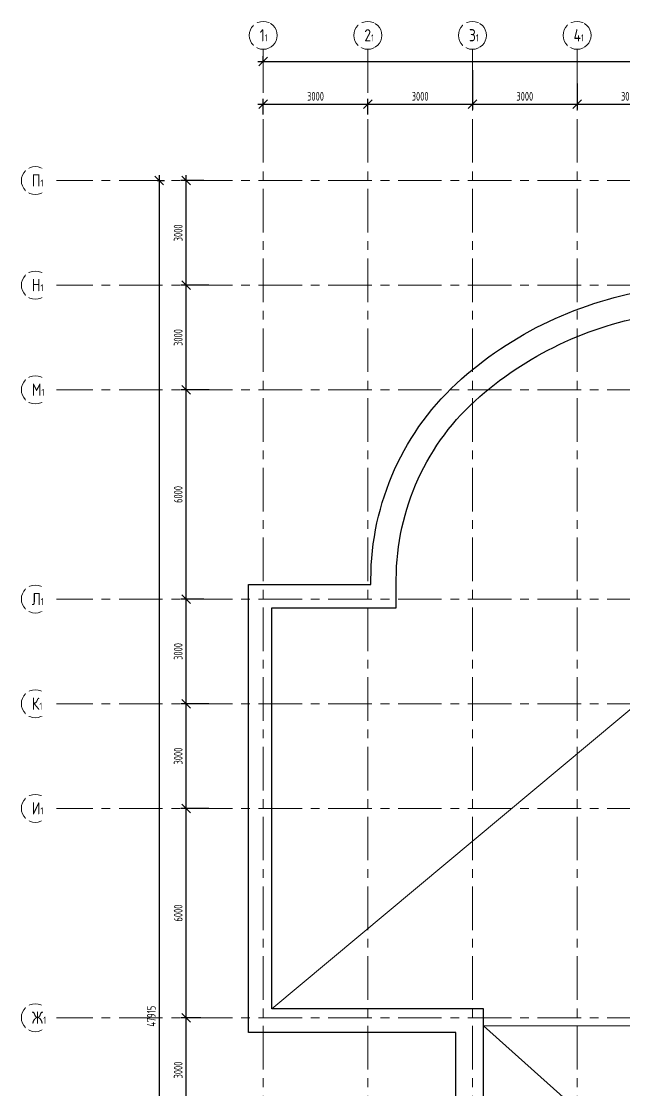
# Model space of a CAD drawing. Header units: millimetres. Extents: x -13407 to 8937287, y -2611 to 109271.
# Drawn here: x -13364 to 3932, y 49305 to 79957 of the extents above; entities that cross this region are included whole.
import ezdxf
from ezdxf import colors
from ezdxf.entities.mleader import LeaderData, LeaderLine
from ezdxf.math import Vec2, Vec3

# ---------------------------------------------------------------- set-up
doc = ezdxf.new("R2010")
doc.units = ezdxf.units.MM
doc.linetypes.add('CENTER', pattern=[2, 1.25, -0.25, 0.25, -0.25])
for name, color, linetype, lineweight in [('АР_Навесной фасад', 5, 'Continuous', 5), ('АР_Оси', 193, 'Continuous', 9), ('АР_Оси размеры', 164, 'Continuous', 9), ('АР_Отметки', 250, 'Continuous', 15), ('АР_тонкая линия', 250, 'Continuous', 0)]:
    doc.layers.add(name, color=color, linetype=linetype, lineweight=lineweight)
doc.styles.add('ISOCPEUR', font='isocpeur.ttf', dxfattribs={"width": 0.7})
doc.styles.add('ГОСТ 2.304', font='isocpeur.ttf', dxfattribs={"width": 0.7})
doc.dimstyles.new('СПДС', dxfattribs={"dimscale": 100, "dimtxt": 2.5, "dimasz": 2.5, "dimexe": 1.5, "dimexo": 0, "dimgap": 1, "dimtad": 1, "dimdec": 0, "dimrnd": 1, "dimtxsty": 'ГОСТ 2.304', "dimblk": 'OBLIQUE', "dimcen": 2.5, "dimdle": 1.5, "dimadec": 0, "dimazin": 2, "dimtfac": 0.75, "dimtdec": 0, "dimtmove": 1, "dimatfit": 3, "dimfxl": 1, "dimtolj": 1, "dimarcsym": 1})

# ---------------------------------------------------------------- blocks, each defined once
blk = doc.blocks.new('_Oblique')
at = {"color": 0, "linetype": 'ByBlock', "lineweight": -2}
blk.add_line((-0.5, -0.5), (0.5, 0.5), dxfattribs=at)
blk = doc.blocks.new('*D182')
at = {"layer": 'АР_Оси размеры', "color": 0, "lineweight": -2, "ltscale": 100, "transparency": 16777216}
for p, q in [((-8643, 48245), (-8643, 51545)), ((-8219, 51395), (-8793, 51395)), ((-8080, 48395), (-8793, 48395))]:
    blk.add_line(p, q, dxfattribs=at)
at = {"layer": 'АР_Оси размеры', "color": 0, "lineweight": -2, "ltscale": 100, "transparency": 16777216, "xscale": 250, "yscale": 250, "zscale": 250}
for p, rotation in [((-8643, 51395), 90), ((-8643, 48395), 270)]:
    blk.add_blockref('_Oblique', p, dxfattribs=dict(at, rotation=rotation))
at = {"layer": 'АР_Оси размеры', "color": 0, "ltscale": 100, "transparency": 16777216, "insert": (-8868, 49895), "char_height": 250, "attachment_point": 5, "rotation": 90, "style": 'ГОСТ 2.304'}
blk.add_mtext('\\A1;3000', dxfattribs=at)
blk = doc.blocks.new('*D183')
at = {"layer": 'АР_Оси размеры', "color": 0, "lineweight": -2, "ltscale": 100, "transparency": 16777216}
for p, q in [((-7988, 57395), (-8793, 57395)), ((-8643, 51245), (-8643, 57545)), ((-8219, 51395), (-8793, 51395))]:
    blk.add_line(p, q, dxfattribs=at)
at = {"layer": 'АР_Оси размеры', "color": 0, "lineweight": -2, "ltscale": 100, "transparency": 16777216, "xscale": 250, "yscale": 250, "zscale": 250}
for p, rotation in [((-8643, 57395), 90), ((-8643, 51395), 270)]:
    blk.add_blockref('_Oblique', p, dxfattribs=dict(at, rotation=rotation))
at = {"layer": 'АР_Оси размеры', "color": 0, "ltscale": 100, "transparency": 16777216, "insert": (-8868, 54395), "char_height": 250, "attachment_point": 5, "rotation": 90, "style": 'ГОСТ 2.304'}
blk.add_mtext('\\A1;6000', dxfattribs=at)
blk = doc.blocks.new('*D184')
at = {"layer": 'АР_Оси размеры', "color": 0, "lineweight": -2, "ltscale": 100, "transparency": 16777216}
for p, q in [((-8131, 60395), (-8793, 60395)), ((-8643, 57245), (-8643, 60545)), ((-7988, 57395), (-8793, 57395))]:
    blk.add_line(p, q, dxfattribs=at)
at = {"layer": 'АР_Оси размеры', "color": 0, "lineweight": -2, "ltscale": 100, "transparency": 16777216, "xscale": 250, "yscale": 250, "zscale": 250}
for p, rotation in [((-8643, 60395), 90), ((-8643, 57395), 270)]:
    blk.add_blockref('_Oblique', p, dxfattribs=dict(at, rotation=rotation))
at = {"layer": 'АР_Оси размеры', "color": 0, "ltscale": 100, "transparency": 16777216, "insert": (-8868, 58895), "char_height": 250, "attachment_point": 5, "rotation": 90, "style": 'ГОСТ 2.304'}
blk.add_mtext('\\A1;3000', dxfattribs=at)
blk = doc.blocks.new('*D185')
at = {"layer": 'АР_Оси размеры', "color": 0, "lineweight": -2, "ltscale": 100, "transparency": 16777216}
for p, q in [((-8643, 60245), (-8643, 63545)), ((-8131, 63395), (-8793, 63395)), ((-7988, 60395), (-8793, 60395))]:
    blk.add_line(p, q, dxfattribs=at)
at = {"layer": 'АР_Оси размеры', "color": 0, "lineweight": -2, "ltscale": 100, "transparency": 16777216, "xscale": 250, "yscale": 250, "zscale": 250}
for p, rotation in [((-8643, 63395), 90), ((-8643, 60395), 270)]:
    blk.add_blockref('_Oblique', p, dxfattribs=dict(at, rotation=rotation))
at = {"layer": 'АР_Оси размеры', "color": 0, "ltscale": 100, "transparency": 16777216, "insert": (-8868, 61895), "char_height": 250, "attachment_point": 5, "rotation": 90, "style": 'ГОСТ 2.304'}
blk.add_mtext('\\A1;3000', dxfattribs=at)
blk = doc.blocks.new('*D186')
at = {"layer": 'АР_Оси размеры', "color": 0, "lineweight": -2, "ltscale": 100, "transparency": 16777216}
for p, q in [((-7983, 69395), (-8793, 69395)), ((-8643, 63245), (-8643, 69545)), ((-8131, 63395), (-8793, 63395))]:
    blk.add_line(p, q, dxfattribs=at)
at = {"layer": 'АР_Оси размеры', "color": 0, "lineweight": -2, "ltscale": 100, "transparency": 16777216, "xscale": 250, "yscale": 250, "zscale": 250}
for p, rotation in [((-8643, 69395), 90), ((-8643, 63395), 270)]:
    blk.add_blockref('_Oblique', p, dxfattribs=dict(at, rotation=rotation))
at = {"layer": 'АР_Оси размеры', "color": 0, "ltscale": 100, "transparency": 16777216, "insert": (-8868, 66395), "char_height": 250, "attachment_point": 5, "rotation": 90, "style": 'ГОСТ 2.304'}
blk.add_mtext('\\A1;6000', dxfattribs=at)
blk = doc.blocks.new('*D173')
at = {"layer": 'АР_Оси размеры', "color": 0, "lineweight": -2, "ltscale": 100, "transparency": 16777216}
for p, q in [((-8131, 72395), (-8793, 72395)), ((-8643, 69245), (-8643, 72545)), ((-7988, 69395), (-8793, 69395))]:
    blk.add_line(p, q, dxfattribs=at)
at = {"layer": 'АР_Оси размеры', "color": 0, "lineweight": -2, "ltscale": 100, "transparency": 16777216, "xscale": 250, "yscale": 250, "zscale": 250}
for p, rotation in [((-8643, 72395), 90), ((-8643, 69395), 270)]:
    blk.add_blockref('_Oblique', p, dxfattribs=dict(at, rotation=rotation))
at = {"layer": 'АР_Оси размеры', "color": 0, "ltscale": 100, "transparency": 16777216, "insert": (-8868, 70895), "char_height": 250, "attachment_point": 5, "rotation": 90, "style": 'ГОСТ 2.304'}
blk.add_mtext('\\A1;3000', dxfattribs=at)
blk = doc.blocks.new('*D174')
at = {"layer": 'АР_Оси размеры', "color": 0, "lineweight": -2, "ltscale": 100, "transparency": 16777216}
for p, q in [((-8643, 72245), (-8643, 75545)), ((-8131, 75395), (-8793, 75395)), ((-7988, 72395), (-8793, 72395))]:
    blk.add_line(p, q, dxfattribs=at)
at = {"layer": 'АР_Оси размеры', "color": 0, "lineweight": -2, "ltscale": 100, "transparency": 16777216, "xscale": 250, "yscale": 250, "zscale": 250}
for p, rotation in [((-8643, 75395), 90), ((-8643, 72395), 270)]:
    blk.add_blockref('_Oblique', p, dxfattribs=dict(at, rotation=rotation))
at = {"layer": 'АР_Оси размеры', "color": 0, "ltscale": 100, "transparency": 16777216, "insert": (-8868, 73895), "char_height": 250, "attachment_point": 5, "rotation": 90, "style": 'ГОСТ 2.304'}
blk.add_mtext('\\A1;3000', dxfattribs=at)
blk = doc.blocks.new('*D175')
at = {"layer": 'АР_Оси размеры', "color": 0, "lineweight": -2, "ltscale": 100, "transparency": 16777216}
for p, q in [((-9413, 75545), (-9413, 27330)), ((-9469, 75395), (-9263, 75395)), ((-9469, 27480), (-9263, 27480))]:
    blk.add_line(p, q, dxfattribs=at)
at = {"layer": 'АР_Оси размеры', "color": 0, "lineweight": -2, "ltscale": 100, "transparency": 16777216, "xscale": 250, "yscale": 250, "zscale": 250}
for p, rotation in [((-9413, 75395), 90), ((-9413, 27480), 270)]:
    blk.add_blockref('_Oblique', p, dxfattribs=dict(at, rotation=rotation))
at = {"layer": 'АР_Оси размеры', "color": 0, "ltscale": 100, "transparency": 16777216, "insert": (-9638, 51438), "char_height": 250, "attachment_point": 5, "rotation": 90, "style": 'ГОСТ 2.304'}
blk.add_mtext('\\A1;47915', dxfattribs=at)
blk = doc.blocks.new('*D140')
at = {"layer": 'АР_Оси размеры', "color": 0, "lineweight": -2, "ltscale": 100, "transparency": 16777216}
for p, q in [((-6580, 77585), (-3280, 77585)), ((-6430, 77291), (-6430, 77735)), ((-3430, 77291), (-3430, 77735))]:
    blk.add_line(p, q, dxfattribs=at)
at = {"layer": 'АР_Оси размеры', "color": 0, "lineweight": -2, "ltscale": 100, "transparency": 16777216, "xscale": 250, "yscale": 250, "zscale": 250, "rotation": 180}
blk.add_blockref('_Oblique', (-6430, 77585), dxfattribs=at)
at = {"layer": 'АР_Оси размеры', "color": 0, "lineweight": -2, "ltscale": 100, "transparency": 16777216, "xscale": 250, "yscale": 250, "zscale": 250}
blk.add_blockref('_Oblique', (-3430, 77585), dxfattribs=at)
at = {"layer": 'АР_Оси размеры', "color": 0, "ltscale": 100, "transparency": 16777216, "insert": (-4930, 77810), "char_height": 250, "attachment_point": 5, "style": 'ГОСТ 2.304'}
blk.add_mtext('\\A1;3000', dxfattribs=at)
blk = doc.blocks.new('*D141')
at = {"layer": 'АР_Оси размеры', "color": 0, "lineweight": -2, "ltscale": 100, "transparency": 16777216}
for p, q in [((-430, 78555), (-430, 77435)), ((-3580, 77585), (-280, 77585)), ((-3430, 77291), (-3430, 77735))]:
    blk.add_line(p, q, dxfattribs=at)
at = {"layer": 'АР_Оси размеры', "color": 0, "lineweight": -2, "ltscale": 100, "transparency": 16777216, "xscale": 250, "yscale": 250, "zscale": 250, "rotation": 180}
blk.add_blockref('_Oblique', (-3430, 77585), dxfattribs=at)
at = {"layer": 'АР_Оси размеры', "color": 0, "lineweight": -2, "ltscale": 100, "transparency": 16777216, "xscale": 250, "yscale": 250, "zscale": 250}
blk.add_blockref('_Oblique', (-430, 77585), dxfattribs=at)
at = {"layer": 'АР_Оси размеры', "color": 0, "ltscale": 100, "transparency": 16777216, "insert": (-1930, 77810), "char_height": 250, "attachment_point": 5, "style": 'ГОСТ 2.304'}
blk.add_mtext('\\A1;3000', dxfattribs=at)
blk = doc.blocks.new('*D142')
at = {"layer": 'АР_Оси размеры', "color": 0, "lineweight": -2, "ltscale": 100, "transparency": 16777216}
for p, q in [((-430, 78555), (-430, 77435)), ((2570, 78173), (2570, 77435)), ((-580, 77585), (2720, 77585))]:
    blk.add_line(p, q, dxfattribs=at)
at = {"layer": 'АР_Оси размеры', "color": 0, "lineweight": -2, "ltscale": 100, "transparency": 16777216, "xscale": 250, "yscale": 250, "zscale": 250, "rotation": 180}
blk.add_blockref('_Oblique', (-430, 77585), dxfattribs=at)
at = {"layer": 'АР_Оси размеры', "color": 0, "lineweight": -2, "ltscale": 100, "transparency": 16777216, "xscale": 250, "yscale": 250, "zscale": 250}
blk.add_blockref('_Oblique', (2570, 77585), dxfattribs=at)
at = {"layer": 'АР_Оси размеры', "color": 0, "ltscale": 100, "transparency": 16777216, "insert": (1070, 77810), "char_height": 250, "attachment_point": 5, "style": 'ГОСТ 2.304'}
blk.add_mtext('\\A1;3000', dxfattribs=at)
blk = doc.blocks.new('*D143')
at = {"layer": 'АР_Оси размеры', "color": 0, "lineweight": -2, "ltscale": 100, "transparency": 16777216}
for p, q in [((2570, 78173), (2570, 77435)), ((5570, 77967), (5570, 77435)), ((2420, 77585), (5720, 77585))]:
    blk.add_line(p, q, dxfattribs=at)
at = {"layer": 'АР_Оси размеры', "color": 0, "lineweight": -2, "ltscale": 100, "transparency": 16777216, "xscale": 250, "yscale": 250, "zscale": 250, "rotation": 180}
blk.add_blockref('_Oblique', (2570, 77585), dxfattribs=at)
at = {"layer": 'АР_Оси размеры', "color": 0, "lineweight": -2, "ltscale": 100, "transparency": 16777216, "xscale": 250, "yscale": 250, "zscale": 250}
blk.add_blockref('_Oblique', (5570, 77585), dxfattribs=at)
at = {"layer": 'АР_Оси размеры', "color": 0, "ltscale": 100, "transparency": 16777216, "insert": (4070, 77810), "char_height": 250, "attachment_point": 5, "style": 'ГОСТ 2.304'}
blk.add_mtext('\\A1;3000', dxfattribs=at)
blk = doc.blocks.new('*D160')
at = {"layer": 'АР_Оси размеры', "color": 0, "lineweight": -2, "ltscale": 100, "transparency": 16777216}
for p, q in [((-6580, 78807), (57230, 78807)), ((-6430, 78807), (-6430, 78957)), ((57080, 78807), (57080, 78957))]:
    blk.add_line(p, q, dxfattribs=at)
at = {"layer": 'АР_Оси размеры', "color": 0, "lineweight": -2, "ltscale": 100, "transparency": 16777216, "xscale": 250, "yscale": 250, "zscale": 250, "rotation": 180}
blk.add_blockref('_Oblique', (-6430, 78807), dxfattribs=at)
at = {"layer": 'АР_Оси размеры', "color": 0, "lineweight": -2, "ltscale": 100, "transparency": 16777216, "xscale": 250, "yscale": 250, "zscale": 250}
blk.add_blockref('_Oblique', (57080, 78807), dxfattribs=at)
at = {"layer": 'АР_Оси размеры', "color": 0, "ltscale": 100, "transparency": 16777216, "insert": (25325, 79032), "char_height": 250, "attachment_point": 5, "style": 'ГОСТ 2.304'}
blk.add_mtext('\\A1;63510', dxfattribs=at)
blk = doc.blocks.new('_DotSmall')
at = {"color": 0, "linetype": 'ByBlock', "const_width": 0.5}
blk.add_lwpolyline([(-0.0625, 0, 1), (0.0625, 0, 1)], format="xyb", close=True, dxfattribs=at)

msp = doc.modelspace()

# ---------------------------------------------------------------- linework, layer by layer
at = {"layer": 'АР_Навесной фасад', "color": 18, "lineweight": 30, "ltscale": 100, "true_color": 0x000000}
for points in [[(-911.4, 26680), (-911.4, 50975), (-6851.3, 50975), (-6851.3, 63815), (-3341.5, 63815), (-3341.5, 63955, -0.2153269), (-742.7, 69709.9, -0.1503938), (5008.7, 72305.2), (5148.7, 72305.2), (5148.7, 75815)], [(-111.4, 27480), (-111.4, 51645), (-6181.3, 51645), (-6181.3, 63145), (-2614.1, 63145), (-2614.3, 63960, -0.217119), (-221.7, 69199.4, -0.1455458), (5008, 71578.3), (5818.7, 71578.3), (5818.7, 75145), (14318.7, 75145), (14318.7, 72145), (23818.7, 72145), (23818.7, 75655), (30819, 75655), (30818.4, 72144.8), (56828.7, 72144.9)]]:
    msp.add_lwpolyline(points, format="xyb", dxfattribs=at)
at = {"layer": 'АР_Оси', "linetype": 'CENTER', "ltscale": 1000}
for p, q in [((-6430.1, 79157.5), (-6430.1, 23425.1)), ((-3430.1, 79157.5), (-3430.1, 23425.1)), ((-430.1, 79157.5), (-430.1, 23425.1)), ((2569.9, 79157.5), (2569.9, 23425.1)), ((-12563.8, 75395), (70614.6, 75395)), ((-12563.8, 72395), (70614.6, 72395)), ((-12563.8, 69395), (70614.6, 69395)), ((-12563.8, 63395), (70614.6, 63395)), ((-12563.8, 60395), (70614.6, 60395)), ((-12563.8, 57395), (70614.6, 57395)), ((-12563.8, 51395), (70614.6, 51395))]:
    msp.add_line(p, q, dxfattribs=at)
at = {"layer": 'АР_Оси', "ltscale": 0.5}
for centre in [(-6430.1, 79557.5), (-3430.1, 79557.5), (-430.1, 79557.5), (2569.9, 79557.5), (-12963.8, 75395), (-12963.8, 72395), (-12963.8, 69395), (-12963.8, 63395), (-12963.8, 60395), (-12963.8, 57395), (-12963.8, 51395)]:
    msp.add_circle(centre, 400, dxfattribs=at)
at = {"layer": 'АР_тонкая линия', "ltscale": 100}
for p, q in [((-6181.3, 51645), (7562.3, 63136.9)), ((14318.6, 51163.7), (-111.4, 51163.7)), ((-111.4, 51163.7), (11920.9, 40382.6))]:
    msp.add_line(p, q, dxfattribs=at)

# ---------------------------------------------------------------- dimensions: what is measured, and where the dimension line sits
at = {"layer": 'АР_Оси размеры', "ltscale": 100}
for base, p1, p2, picture, middle in [((-430.1, 77585.1), (-3430.1, 77291.2), (-430.1, 78554.9), '*D141', (-1930.1, 77810.1)), ((2569.9, 77585.1), (-430.1, 78554.9), (2569.9, 78172.8), '*D142', (1069.9, 77810.1)), ((5569.9, 77585.1), (2569.9, 78172.8), (5569.9, 77967.1), '*D143', (4069.9, 77810.1)), ((-3430.1, 77585.1), (-6430.1, 77291.2), (-3430.1, 77291.2), '*D140', (-4930.1, 77810.1))]:
    dim = msp.add_linear_dim(base=base, p1=p1, p2=p2, dimstyle='СПДС', dxfattribs=at)
    dim.commit()
    dim.dimension.update_dxf_attribs({"geometry": picture, "text_midpoint": middle})
for base, p1, p2, picture, middle in [((-9413.3, 27480), (-9469.1, 75395), (-9469.1, 27480), '*D175', (-9638.3, 51437.5)), ((-8642.7, 75395), (-7988.5, 72395), (-8131.5, 75395), '*D174', (-8867.7, 73895)), ((-8642.7, 72395), (-7988.5, 69395), (-8131.5, 72395), '*D173', (-8867.7, 70895)), ((-8642.7, 69395), (-8131.5, 63395), (-7983.3, 69395), '*D186', (-8867.7, 66395)), ((-8642.7, 63395), (-7988.5, 60395), (-8131.5, 63395), '*D185', (-8867.7, 61895)), ((-8642.7, 60395), (-7988.5, 57395), (-8131.5, 60395), '*D184', (-8867.7, 58895)), ((-8642.7, 57395), (-8219.3, 51395), (-7988.5, 57395), '*D183', (-8867.7, 54395)), ((-8642.7, 51395), (-8079.8, 48395), (-8219.3, 51395), '*D182', (-8867.7, 49895))]:
    dim = msp.add_linear_dim(base=base, p1=p1, p2=p2, angle=90, dimstyle='СПДС', dxfattribs=at)
    dim.commit()
    dim.dimension.update_dxf_attribs({"geometry": picture, "text_midpoint": middle})

# ---------------------------------------------------------------- leaders
at = {"layer": 'АР_Отметки'}
ml = msp.add_multileader_mtext('Standard', dxfattribs=at)
ml.set_content('Л.4', color=256, style='ISOCPEUR')
ml.set_leader_properties(color=256, linetype='Continuous', lineweight=-1)
ml.set_arrow_properties(name='DOTSMALL')
ml.build(insert=Vec2(0, 0))
ml.multileader.update_dxf_attribs({"has_text_frame": 1, "text_left_attachment_type": 4, "text_right_attachment_type": 4, "dogleg_length": 100, "arrow_head_size": 180})
ctx = ml.context
ctx.base_point, ctx.char_height, ctx.arrow_head_size, ctx.landing_gap_size, ctx.plane_origin = Vec3(24839.8, 74395.9), 250, 180, 50, Vec3(52223.5, 62772.8)
ctx.left_attachment, ctx.right_attachment = 4, 4
notes = []
notes.append((ctx, [(0, (0, 0, 0), (0, 0), (1, 0), 1, [])]))
ctx.mtext.insert, ctx.mtext.width, ctx.mtext.line_spacing_style, ctx.mtext.flow_direction = Vec3(24889.8, 74729.2), 852.697, 2, 5
ml = msp.add_multileader_mtext('Standard', dxfattribs=at)
ml.set_content('+11,550', color=256, style='ISOCPEUR')
ml.set_leader_properties(color=256, linetype='Continuous', lineweight=-1)
ml.set_arrow_properties(name='DOTSMALL')
ml.build(insert=Vec2(0, 0))
ml.multileader.update_dxf_attribs({"has_text_frame": 1, "text_left_attachment_type": 4, "text_right_attachment_type": 4, "dogleg_length": 100, "arrow_head_size": 180})
ctx = ml.context
ctx.base_point, ctx.char_height, ctx.arrow_head_size, ctx.landing_gap_size, ctx.plane_origin = Vec3(24235.3, 73745.5), 250, 180, 50, Vec3(22074.1, 73154.3)
ctx.left_attachment, ctx.right_attachment = 4, 4
notes.append((ctx, [(0, (0, 0, 0), (0, 0), (1, 0), 1, [])]))
ctx.mtext.insert, ctx.mtext.width, ctx.mtext.line_spacing_style, ctx.mtext.flow_direction = Vec3(24285.3, 74078.8), 852.697, 2, 5
ml = msp.add_multileader_mtext('Standard', dxfattribs=at)
ml.set_content('+11,550', color=256, style='ISOCPEUR')
ml.set_leader_properties(color=256, linetype='Continuous', lineweight=-1)
ml.set_arrow_properties(name='DOTSMALL')
ml.build(insert=Vec2(0, 0))
ml.multileader.update_dxf_attribs({"has_text_frame": 1, "text_left_attachment_type": 4, "text_right_attachment_type": 4, "dogleg_length": 100, "arrow_head_size": 180})
ctx = ml.context
ctx.base_point, ctx.char_height, ctx.arrow_head_size, ctx.landing_gap_size, ctx.plane_origin = Vec3(24235.3, 73745.5), 250, 180, 50, Vec3(22074.1, 73154.3)
ctx.left_attachment, ctx.right_attachment = 4, 4
notes.append((ctx, [(0, (0, 0, 0), (0, 0), (1, 0), 1, [])]))
ctx.mtext.insert, ctx.mtext.width, ctx.mtext.line_spacing_style, ctx.mtext.flow_direction = Vec3(24285.3, 74078.8), 852.697, 2, 5
ml = msp.add_multileader_mtext('Standard', dxfattribs=at)
ml.set_content('+13,200', color=256, style='ISOCPEUR')
ml.set_leader_properties(color=256, linetype='Continuous', lineweight=-1)
ml.set_arrow_properties(name='DOTSMALL')
ml.build(insert=Vec2(0, 0))
ml.multileader.update_dxf_attribs({"has_text_frame": 1, "text_left_attachment_type": 4, "text_right_attachment_type": 4, "dogleg_length": 100, "arrow_head_size": 180})
ctx = ml.context
ctx.base_point, ctx.char_height, ctx.arrow_head_size, ctx.landing_gap_size, ctx.plane_origin = Vec3(29391.1, 73679.1), 250, 180, 50, Vec3(27074.1, 73899.3)
ctx.left_attachment, ctx.right_attachment = 4, 4
notes.append((ctx, [(0, (0, 0, 0), (0, 0), (1, 0), 1, [])]))
ctx.mtext.insert, ctx.mtext.width, ctx.mtext.line_spacing_style, ctx.mtext.flow_direction = Vec3(29441.1, 74012.4), 852.697, 2, 5
ml = msp.add_multileader_mtext('Standard', dxfattribs=at)
ml.set_content('+13,340', color=256, style='ISOCPEUR')
ml.set_leader_properties(color=256, linetype='Continuous', lineweight=-1)
ml.set_arrow_properties(name='DOTSMALL')
ml.build(insert=Vec2(0, 0))
ml.multileader.update_dxf_attribs({"has_text_frame": 1, "text_left_attachment_type": 4, "text_right_attachment_type": 4, "dogleg_length": 100, "arrow_head_size": 180})
ctx = ml.context
ctx.base_point, ctx.char_height, ctx.arrow_head_size, ctx.landing_gap_size, ctx.plane_origin = Vec3(29275.3, 72087.3), 250, 180, 50, Vec3(27756.5, 72382.1)
ctx.left_attachment, ctx.right_attachment = 4, 4
notes.append((ctx, [(0, (0, 0, 0), (0, 0), (1, 0), 1, [])]))
ctx.mtext.insert, ctx.mtext.width, ctx.mtext.line_spacing_style, ctx.mtext.flow_direction = Vec3(29325.3, 72420.6), 852.697, 2, 5
for ctx, leaders in notes:
    for number, flags, end, landing, length, lines in leaders:
        leader = LeaderData()
        leader.index, (leader.has_last_leader_line, leader.has_dogleg_vector, leader.attachment_direction) = number, flags
        leader.last_leader_point, leader.dogleg_vector, leader.dogleg_length = Vec3(end), Vec3(landing), length
        for number, points, colour, breaks in lines:
            line = LeaderLine()
            line.index, line.vertices, line.color, line.breaks = number, Vec3.list(points), colors.encode_raw_color(colour), breaks
            leader.lines.append(line)
        ctx.leaders.append(leader)

# ---------------------------------------------------------------- next in the draw order: texts
at = {"layer": 'АР_Оси', "char_height": 350, "attachment_point": 1, "line_spacing_factor": 1.149209, "style": 'ГОСТ 2.304', "bg_fill": 2}
for s, insert, width in [('{\\W0.8;1\\H0.57143x;1}', (-6529.9, 79735.2), 123.867), ('{\\W0.8;2\\H0.57143x;1}', (-3529.9, 79735.2), 123.867), ('{\\W0.8;3\\H0.57143x;1}', (-529.9, 79735.2), 123.867), ('{\\W0.8;4\\H0.57143x;1}', (2470.1, 79735.2), 123.867), ('{\\W0.8;П\\H0.57143x;1}', (-13063.6, 75572.8), 528.82), ('{\\W0.8;Н\\H0.57143x;1}', (-13063.6, 72572.8), 528.82), ('{\\W0.8;М\\H0.57143x;1}', (-13063.6, 69572.8), 528.82), ('{\\W0.8;Л\\H0.57143x;1}', (-13063.6, 63572.8), 528.82), ('{\\W0.8;К\\H0.57143x;1}', (-13063.6, 60572.8), 528.82), ('{\\W0.8;И\\H0.57143x;1}', (-13063.6, 57572.8), 528.82), ('{\\W0.8;Ж\\H0.57143x;1}', (-13063.6, 51572.8), 528.82)]:
    msp.add_mtext(s, dxfattribs=dict(at, insert=insert, width=width))

# ---------------------------------------------------------------- next in the draw order: dimensions: what is measured, and where the dimension line sits
at = {"layer": 'АР_Оси размеры', "ltscale": 100}
dim = msp.add_linear_dim(base=(57079.9, 78807.5), p1=(-6430.1, 78807.5), p2=(57079.9, 78807.5), dimstyle='СПДС', dxfattribs=at)
dim.commit()
dim.dimension.update_dxf_attribs({"geometry": '*D160', "text_midpoint": (25324.9, 79032.5)})

doc.saveas('drawing.dxf')
